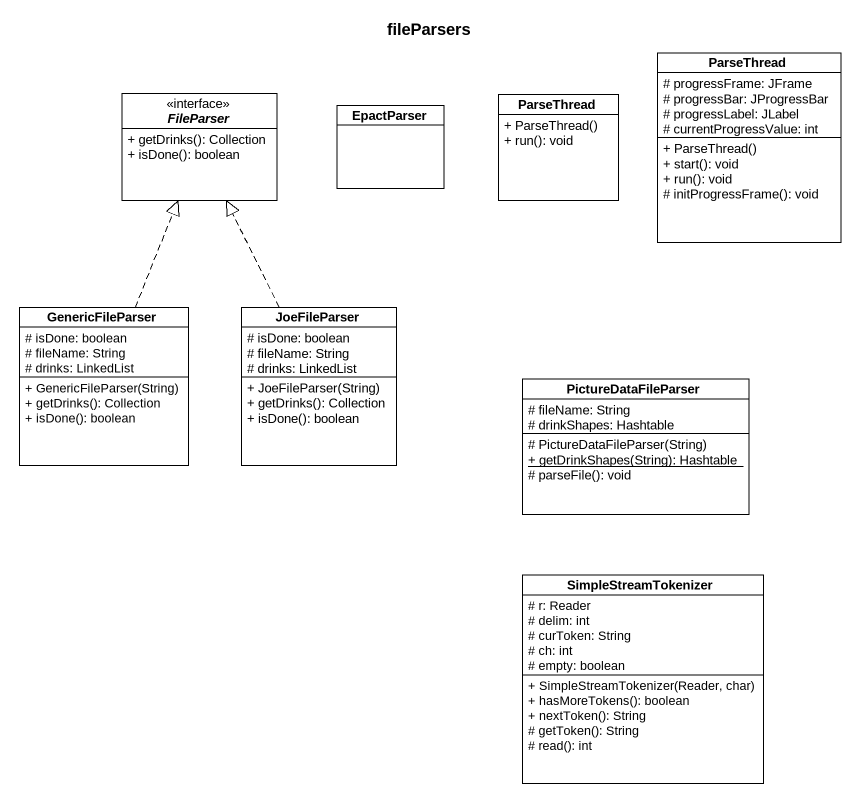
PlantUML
@startuml
title fileParsers
hide circle
hide empty members
skinparam classAttributeIconSize 0
class ParseThread {
  # progressFrame: JFrame
  # progressBar: JProgressBar
  # progressLabel: JLabel
  # currentProgressValue: int
  + ParseThread()
  + start(): void
  + run(): void
  # initProgressFrame(): void
}
interface FileParser <<interface>> {
  + getDrinks(): Collection
  + isDone(): boolean
}
class EpactParser
class "ParseThread" as ParseThread_2 {
  + ParseThread()
  + run(): void
}
class GenericFileParser {
  # isDone: boolean
  # fileName: String
  # drinks: LinkedList
  + GenericFileParser(String)
  + getDrinks(): Collection
  + isDone(): boolean
}
class JoeFileParser {
  # isDone: boolean
  # fileName: String
  # drinks: LinkedList
  + JoeFileParser(String)
  + getDrinks(): Collection
  + isDone(): boolean
}
class PictureDataFileParser {
  # fileName: String
  # drinkShapes: Hashtable
  # PictureDataFileParser(String)
  {static} + getDrinkShapes(String): Hashtable
  # parseFile(): void
}
class SimpleStreamTokenizer {
  # r: Reader
  # delim: int
  # curToken: String
  # ch: int
  # empty: boolean
  + SimpleStreamTokenizer(Reader, char)
  + hasMoreTokens(): boolean
  + nextToken(): String
  # getToken(): String
  # read(): int
}
GenericFileParser .up.|> FileParser
JoeFileParser .up.|> FileParser
@enduml
